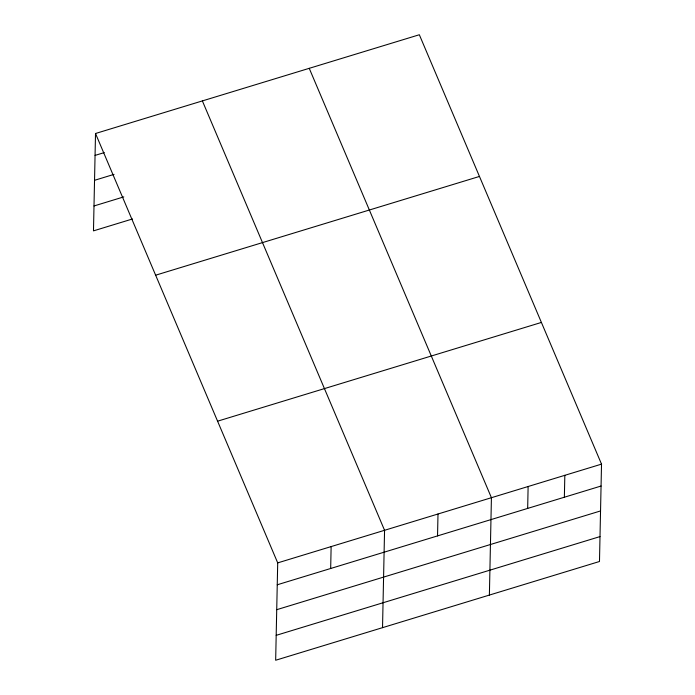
<?xml version="1.0" encoding="UTF-8"?>
<svg xmlns="http://www.w3.org/2000/svg" width="695" height="695" viewBox="0 0 695 695"><rect width="100%" height="100%" fill="white"/><g stroke="black" fill="none" stroke-linecap="round" stroke-linejoin="round"><path stroke-width="1.04" d="M95.519 133.501L277.705 562.88L275.663 660.25L599.481 561.499L601.523 464.13L419.337 34.75L95.519 133.501L93.477 230.87L132.519 218.96M330.672 568.493L331.133 546.583M382.528 627.663L384.561 530.294L202.375 100.914M437.537 535.906L437.998 513.996M489.384 595.076L491.426 497.707L309.24 68.327M527.67 508.419L528.122 486.509M564.366 497.229L564.827 475.319M95.059 155.402L104.302 152.587M94.537 180.309L114.058 174.358M93.999 205.963L123.797 196.876M155.637 275.194L479.454 176.443M217.578 421.187L541.405 322.437M277.705 562.88L601.523 464.13M277.244 584.782L601.062 486.031M276.723 609.689L600.541 510.938M276.184 635.343L600.002 536.592"/></g></svg>
